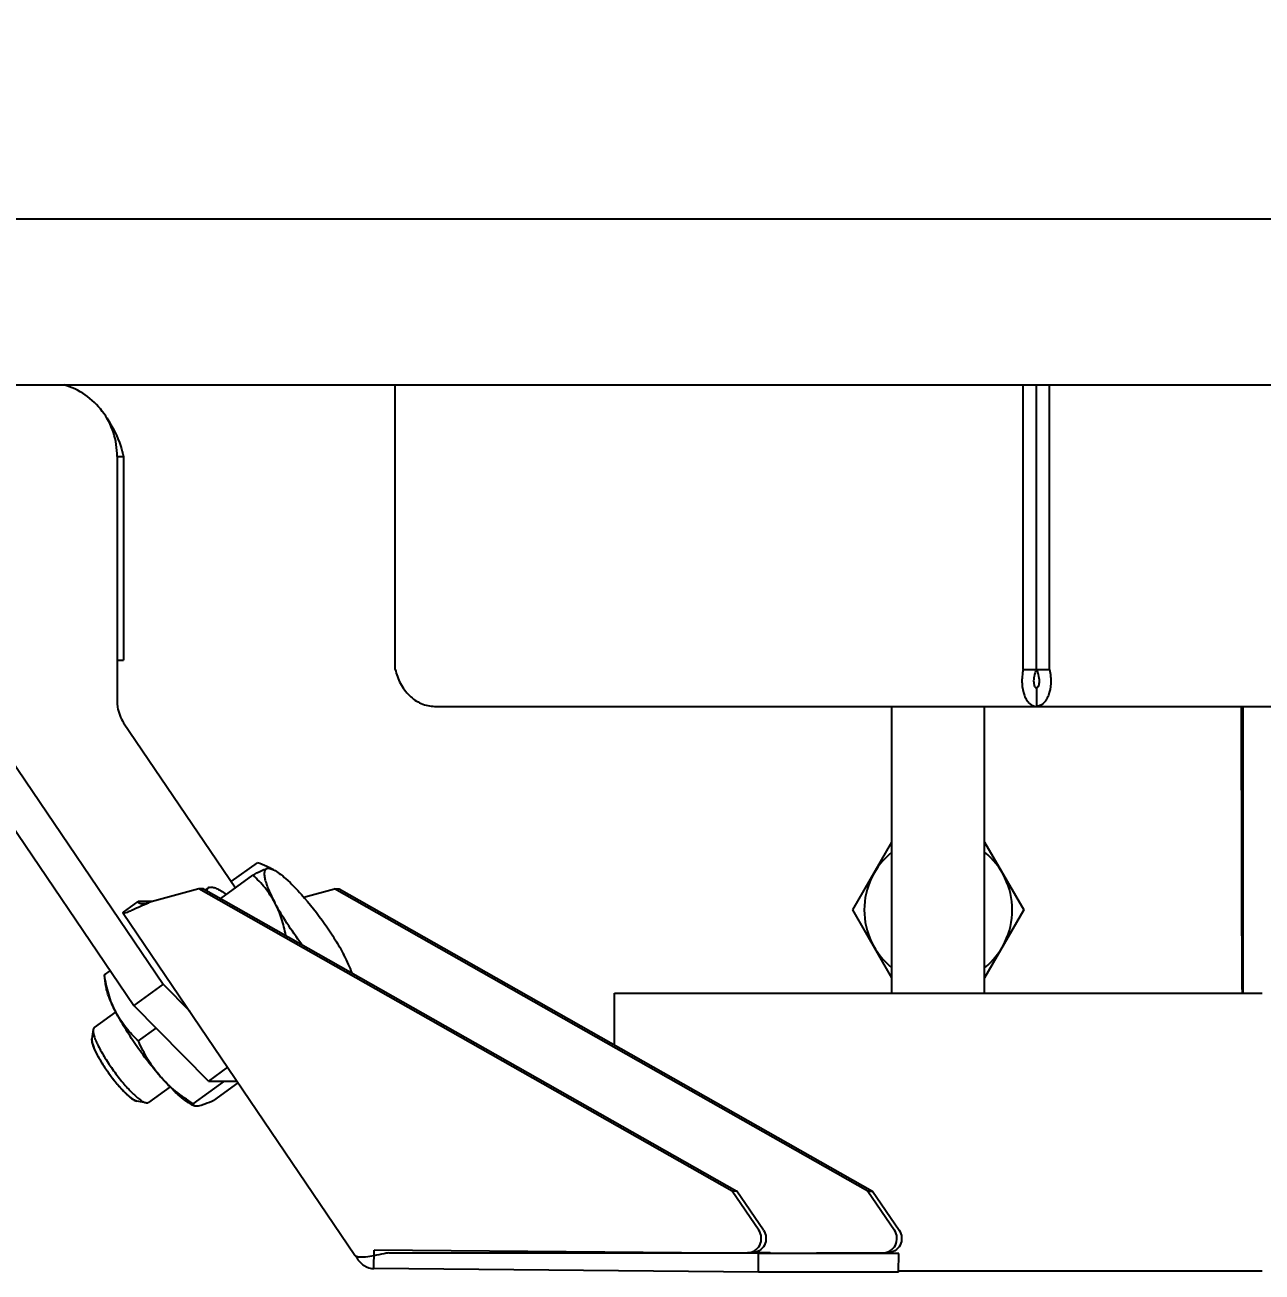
# Model space of a CAD drawing. Header units: millimetres. Extents: x 395 to 3386, y 0 to 2798.
# Drawn here: x 1266.4 to 1400.1, y 207.4 to 342.2 of the extents above; entities that cross this region are included whole.
import ezdxf

# ---------------------------------------------------------------- set-up
doc = ezdxf.new("R2010")
doc.units = ezdxf.units.MM
doc.header["$LTSCALE"] = 217.8
doc.header["$PDMODE"] = 3
doc.header["$PDSIZE"] = 8
doc.layers.get('0').update_dxf_attribs({"linetype": 'CONTINUOUS'})
doc.layers.get('Defpoints').update_dxf_attribs({"linetype": 'CONTINUOUS'})
doc.layers.add('00_BUW_DATUM', color=7, linetype='CONTINUOUS')
doc.layers.add('02___PRT_ALL_AXES', color=7, linetype='CONTINUOUS')
doc.styles.get("Standard").update_dxf_attribs({"font": 'taile.ttf'})
doc.dimstyles.new('DIMSTYLE_4', dxfattribs={"dimtxt": 23.333333, "dimasz": 23.333333, "dimexe": 1.5, "dimexo": 1, "dimgap": 0.875, "dimtad": 1, "dimdec": 0, "dimdsep": 46, "dimtxsty": 'Standard', "dimblk": '_FILLED', "dimblk1": '_FILLED', "dimblk2": '_FILLED', "dimcen": 0.09, "dimazin": 2, "dimtp": 0.01, "dimtm": 0.01, "dimtfac": 1, "dimtdec": 0, "dimtofl": 0, "dimtmove": 0, "dimatfit": 3, "dimldrblk": '_FILLED', "dimfxl": 1, "dimtolj": 1, "dimarcsym": 0})

# ---------------------------------------------------------------- blocks, each defined once
blk = doc.blocks.new('_FILLED')
at = {"color": 0, "linetype": 'ByBlock'}
blk.add_solid([(0, 0), (-1, 0.2143), (-1, -0.2143)], dxfattribs=at)
blk = doc.blocks.new('*D120')
at = {"color": 0, "linetype": 'Continuous', "lineweight": -2}
for p, q in [((1215.73, 1281.82), (1737.53, 1281.82)), ((1736.03, 230.85), (1736.03, 1258.49)), ((1401.94, 207.52), (1737.53, 207.52))]:
    blk.add_line(p, q, dxfattribs=at)
at = {"layer": 'Defpoints', "color": 0}
for p in [(1214.73, 1281.82), (1736.03, 1281.82), (1400.94, 207.52)]:
    blk.add_point(p, dxfattribs=at)
at = {"color": 0, "linetype": 'ByBlock', "lineweight": -2, "xscale": 23.3333333333, "yscale": 23.3333333333, "zscale": 23.3333333333}
for p, rotation in [((1736.03, 1281.82), 90), ((1736.03, 207.52), 270)]:
    blk.add_blockref('_FILLED', p, dxfattribs=dict(at, rotation=rotation))
at = {"color": 0, "insert": (1704.05, 746.05), "char_height": 23.333, "attachment_point": 2, "rotation": 90, "line_spacing_factor": 0.9}
blk.add_mtext('\\A1;1074', dxfattribs=at)

msp = doc.modelspace()

# ---------------------------------------------------------------- linework, layer by layer
at = {"linetype": 'Continuous'}
for p, q in [((1306.4579, 272.5196), (1306.4579, 303.2497)), ((1374.3402, 272.5196), (1374.3402, 303.2497)), ((1375.7544, 272.5196), (1375.7544, 303.2497)), ((1377.1686, 272.5196), (1377.1686, 303.2497)), ((1276.4006, 295.5196), (1277.0843, 295.5196)), ((1276.4006, 295.5196), (1276.4006, 269.042)), ((1277.0843, 295.5196), (1277.0843, 273.5196)), ((1276.4006, 273.5196), (1277.0843, 273.5196)), ((1374.3402, 272.5196), (1377.1686, 272.5196)), ((1375.7544, 270.5196), (1375.7544, 268.5196)), ((1310.7006, 268.5196), (1419.595, 268.5196)), ((1360.1478, 237.5196), (1360.1478, 268.5196)), ((1370.1478, 237.5196), (1370.1478, 268.5196)), ((1398.1018, 237.5196), (1398.1018, 268.5196)), ((1262.2214, 266.7477), (1281.3548, 238.5053)), ((1277.1005, 266.7477), (1289.1787, 248.9194)), ((1259.0512, 264.4534), (1278.1846, 236.211)), ((1285.2324, 248.8211), (1280.061, 247.389)), ((1285.7379, 248.8211), (1285.2324, 248.8211)), ((1342.8859, 216.1458), (1285.2324, 248.8211)), ((1285.7379, 248.8211), (1343.3914, 216.1458)), ((1296.5772, 247.903), (1299.8926, 248.8211)), ((1299.8926, 248.8211), (1300.3981, 248.8211)), ((1357.5461, 216.1458), (1299.8926, 248.8211)), ((1300.3981, 248.8211), (1358.0516, 216.1458)), ((1277.0939, 246.2872), (1278.679, 247.4344)), ((1280.225, 247.4344), (1278.679, 247.4344)), ((1277.0609, 246.178), (1302.1005, 209.2175)), ((1275.0136, 239.4972), (1275.6475, 239.9559)), ((1275.1794, 238.3104), (1275.0175, 239.4379)), ((1281.3548, 238.5053), (1278.1846, 236.211)), ((1281.3548, 238.5053), (1284.2439, 235.5754)), ((1286.2618, 228.0195), (1278.1846, 236.211)), ((1278.7007, 232.3647), (1280.6128, 233.7485)), ((1273.6699, 232.5773), (1273.6707, 232.5839)), ((1288.3426, 229.5254), (1286.2618, 228.0195)), ((1284.6273, 225.585), (1287.9911, 228.0195)), ((1286.2618, 228.0195), (1289.3628, 228.0195)), ((1286.8668, 225.9377), (1289.4879, 227.8347)), ((1284.4524, 225.4972), (1284.7543, 225.3474)), ((1343.3914, 216.1458), (1342.8859, 216.1458)), ((1345.753, 211.9137), (1342.8859, 216.1458)), ((1346.2585, 211.9137), (1343.3914, 216.1458)), ((1357.5461, 216.1458), (1358.0516, 216.1458)), ((1357.5461, 216.1458), (1360.4132, 211.9137)), ((1358.0516, 216.1458), (1360.9187, 211.9137)), ((1304.1587, 207.7691), (1304.1756, 209.769)), ((1345.7195, 209.3943), (1304.1756, 209.769)), ((1305.7468, 209.4747), (1344.5246, 209.4747)), ((1345.0301, 209.4747), (1344.5246, 209.4747)), ((1344.5278, 209.4642), (1344.8042, 209.4624)), ((1344.8042, 209.4624), (1345.1823, 209.4601)), ((1345.7026, 207.3944), (1345.7195, 209.3943)), ((1360.8853, 209.3943), (1345.7195, 209.3943)), ((1351.9788, 209.4747), (1359.6903, 209.4747)), ((1351.9788, 209.4747), (1360.8853, 209.3943)), ((1360.8684, 207.3944), (1360.8853, 209.3943)), ((1345.7026, 207.3944), (1304.1587, 207.7691)), ((1360.8684, 207.3944), (1345.7026, 207.3944))]:
    msp.add_line(p, q, dxfattribs=at)
for centre, radius, start, end in [((1297.226, 206.2054), 44.6175, 112.626021, 113.150706), ((1304.8126, 210.4357), 2.9397, 206.174446, 209.547757), ((1340.2609, 37.6936), 175.2141, 101.360562, 101.529901)]:
    msp.add_arc(centre, radius, start, end, dxfattribs=at)
for points, knots in [([(1276.4006, 295.5196), (1276.4006, 296.3896), (1276.1229, 298.1367), (1274.9127, 300.4758), (1273.0368, 302.294), (1271.4589, 303.0294), (1270.6417, 303.2531)], [0, 0, 0, 0, 0.25309066, 0.50458192, 0.7535228, 1, 1, 1, 1]), ([(1275.271, 299.6807), (1275.919, 298.7421), (1276.5935, 297.3503), (1276.9998, 295.8874), (1277.0843, 295.5196)], [0, 0, 0, 0, 0.75142639, 1, 1, 1, 1]), ([(1306.4579, 272.5196), (1306.5775, 271.9886), (1306.9574, 270.9576), (1307.9123, 269.6491), (1309.1988, 268.7417), (1310.2113, 268.5196), (1310.7006, 268.5196)], [0, 0, 0, 0, 0.26095672, 0.51954097, 0.76543261, 1, 1, 1, 1]), ([(1374.3402, 272.5196), (1374.2277, 272.0198), (1374.1339, 271.0595), (1374.3326, 269.9166), (1374.6845, 269.2039), (1375.0665, 268.7262), (1375.4911, 268.5196), (1375.7544, 268.5196)], [0, 0, 0, 0, 0.32759074, 0.60966151, 0.72850974, 0.83163978, 1, 1, 1, 1]), ([(1375.7544, 272.5196), (1375.6444, 272.2753), (1375.4929, 271.8098), (1375.4365, 271.239), (1375.4897, 270.8711), (1375.5557, 270.659), (1375.6739, 270.5196), (1375.7544, 270.5196)], [0, 0, 0, 0, 0.37486709, 0.67822282, 0.79553258, 0.88731734, 1, 1, 1, 1]), ([(1375.7544, 272.5196), (1375.8644, 272.2753), (1376.0159, 271.8098), (1376.0723, 271.239), (1376.0191, 270.8711), (1375.9531, 270.659), (1375.8349, 270.5196), (1375.7544, 270.5196)], [0, 0, 0, 0, 0.37486709, 0.67822282, 0.79553258, 0.88731734, 1, 1, 1, 1]), ([(1377.1686, 272.5196), (1377.2811, 272.0198), (1377.3749, 271.0595), (1377.1762, 269.9166), (1376.8243, 269.2039), (1376.4423, 268.7262), (1376.0177, 268.5196), (1375.7544, 268.5196)], [0, 0, 0, 0, 0.32759074, 0.60966151, 0.72850974, 0.83163978, 1, 1, 1, 1]), ([(1276.4006, 269.042), (1276.4006, 268.8387), (1276.4591, 268.0334), (1276.7624, 267.2468), (1277.1005, 266.7477)], [0, 0, 0, 0, 0.25222497, 1, 1, 1, 1]), ([(1397.895, 268.5179), (1397.9003, 262.0661), (1397.9202, 251.7316), (1397.9465, 241.3969), (1397.9835, 237.5142)], [0, 0, 0, 0, 0.62428993, 1, 1, 1, 1]), ([(1278.482, 246.7018), (1278.2905, 246.6163), (1277.9606, 246.469), (1277.5118, 246.2761), (1277.2653, 246.1896), (1277.084, 246.1438), (1277.0609, 246.178)], [0, 0, 0, 0, 0.41187782, 0.72261801, 0.91900958, 1, 1, 1, 1]), ([(1279.6845, 247.23), (1279.5766, 247.1839), (1279.1746, 247.0104), (1278.7746, 246.8323), (1278.482, 246.7018)], [0, 0, 0, 0, 0.26823981, 1, 1, 1, 1]), ([(1279.6845, 247.2298), (1279.4729, 247.1964), (1279.1672, 247.1416), (1278.7822, 247.2029), (1278.7167, 247.2997)], [0, 0, 0, 0, 0.6470293, 1, 1, 1, 1]), ([(1277.0609, 246.178), (1277.0574, 246.1831), (1277.0487, 246.2236), (1277.0758, 246.2596), (1277.0939, 246.2872)], [0, 0, 0, 0, 0.15830869, 1, 1, 1, 1]), ([(1276.2555, 235.4955), (1275.9389, 236.1079), (1275.425, 237.4216), (1275.1292, 238.795), (1275.0136, 239.4972)], [0, 0, 0, 0, 0.49208603, 1, 1, 1, 1]), ([(1276.2555, 235.4955), (1275.9863, 236.0162), (1275.6341, 236.7587), (1275.304, 237.7118), (1275.2062, 238.1237), (1275.1794, 238.3105)], [0, 0, 0, 0, 0.58152903, 0.81278116, 1, 1, 1, 1]), ([(1281.0623, 228.5394), (1280.5946, 229.0744), (1279.6761, 230.1975), (1278.394, 231.9495), (1277.2381, 233.7202), (1276.5558, 234.9145), (1276.2555, 235.4955)], [0, 0, 0, 0, 0.25160169, 0.51342243, 0.76839848, 1, 1, 1, 1]), ([(1278.7007, 232.3647), (1278.2173, 232.8135), (1277.2962, 233.7796), (1276.563, 234.9006), (1276.2555, 235.4955)], [0, 0, 0, 0, 0.49623601, 1, 1, 1, 1]), ([(1278.515, 225.8594), (1278.4942, 225.8685), (1278.4525, 225.8866), (1278.39, 225.9139), (1278.3379, 225.9366), (1278.2962, 225.9548), (1278.2649, 225.9684), (1278.2389, 225.9797), (1278.2206, 225.9877), (1278.2115, 225.9916), (1278.2063, 225.994), (1278.1993, 225.9992), (1278.1912, 226.0047), (1278.178, 226.0142), (1278.1615, 226.0257), (1278.1417, 226.0397), (1278.1152, 226.0583), (1278.0822, 226.0816), (1278.0426, 226.1096), (1278.003, 226.1375), (1277.9633, 226.1654), (1277.9237, 226.1934), (1277.8907, 226.2166), (1277.8642, 226.2353), (1277.8477, 226.2469), (1277.8345, 226.2562), (1277.8246, 226.2632), (1277.8164, 226.2689), (1277.8085, 226.2761), (1277.8008, 226.2829), (1277.7911, 226.2915), (1277.7757, 226.3052), (1277.7487, 226.3291), (1277.7101, 226.3633), (1277.6637, 226.4044), (1277.602, 226.4592), (1277.5402, 226.5139), (1277.4784, 226.5687), (1277.4398, 226.6029), (1277.4089, 226.6303), (1277.3896, 226.6474), (1277.3761, 226.6593), (1277.3684, 226.6663), (1277.3608, 226.6727), (1277.3498, 226.6844), (1277.3325, 226.702), (1277.3108, 226.7243), (1277.2762, 226.7599), (1277.2329, 226.8045), (1277.1809, 226.8579), (1277.1117, 226.9292), (1277.0424, 227.0004), (1276.9731, 227.0717), (1276.9298, 227.1162), (1276.8952, 227.1518), (1276.8692, 227.1786), (1276.8475, 227.2007), (1276.8296, 227.2218), (1276.8117, 227.2423), (1276.7893, 227.268), (1276.7535, 227.3092), (1276.6909, 227.3813), (1276.6015, 227.4843), (1276.512, 227.5872), (1276.4404, 227.6696), (1276.3957, 227.7211), (1276.3599, 227.7622), (1276.3376, 227.7882), (1276.3197, 227.8083), (1276.3017, 227.8317), (1276.2702, 227.8712), (1276.2253, 227.9283), (1276.1533, 228.0193), (1276.0634, 228.1332), (1275.9735, 228.247), (1275.9016, 228.3381), (1275.8566, 228.395), (1275.8207, 228.4407), (1275.7935, 228.4743), (1275.7676, 228.5105), (1275.7329, 228.5584), (1275.6897, 228.6183), (1275.6204, 228.7143), (1275.5338, 228.8342), (1275.4473, 228.9541), (1275.378, 229.05), (1275.3347, 229.11), (1275.3001, 229.158), (1275.274, 229.1939), (1275.2502, 229.231), (1275.2177, 229.2801), (1275.1774, 229.3416), (1275.1127, 229.4399), (1275.0319, 229.5629), (1274.951, 229.6858), (1274.8864, 229.7841), (1274.8458, 229.8457), (1274.8179, 229.8885), (1274.8011, 229.9135), (1274.7877, 229.9366), (1274.7703, 229.9659), (1274.7427, 230.0125), (1274.7082, 230.0709), (1274.653, 230.1642), (1274.5978, 230.2576), (1274.5426, 230.3509), (1274.5012, 230.4209), (1274.4667, 230.4793), (1274.4391, 230.5259), (1274.4218, 230.5551), (1274.4081, 230.5784), (1274.3939, 230.6021), (1274.3801, 230.6288), (1274.3634, 230.6611), (1274.3411, 230.7041), (1274.3133, 230.7579), (1274.2688, 230.844), (1274.2242, 230.93), (1274.1797, 231.0161), (1274.1463, 231.0806), (1274.1185, 231.1344), (1274.0962, 231.1774), (1274.0822, 231.2043), (1274.0713, 231.2257), (1274.0639, 231.2395), (1274.0602, 231.2486), (1274.0561, 231.2581), (1274.0492, 231.2745), (1274.0392, 231.298), (1274.0232, 231.3355), (1274.0032, 231.3825), (1273.9712, 231.4576), (1273.9392, 231.5327), (1273.9073, 231.6078), (1273.8833, 231.6641), (1273.8633, 231.711), (1273.8493, 231.7439), (1273.8413, 231.7627), (1273.8363, 231.7745), (1273.8324, 231.7838), (1273.8281, 231.7934), (1273.8253, 231.803), (1273.8219, 231.8146), (1273.8173, 231.8301), (1273.8116, 231.8494), (1273.8025, 231.8804), (1273.791, 231.9191), (1273.7774, 231.9655), (1273.7637, 232.0119), (1273.75, 232.0583), (1273.7363, 232.1047), (1273.7249, 232.1434), (1273.7157, 232.1744), (1273.7089, 232.1976), (1273.7032, 232.2169), (1273.6985, 232.2325), (1273.6959, 232.2419), (1273.6932, 232.2501), (1273.6928, 232.2543), (1273.6926, 232.2585), (1273.692, 232.2667), (1273.6911, 232.2792), (1273.6899, 232.2957), (1273.6883, 232.3178), (1273.6864, 232.3454), (1273.6832, 232.3896), (1273.6793, 232.4448), (1273.6746, 232.5111), (1273.6714, 232.5552), (1273.6699, 232.5773)], [0, 0, 0, 0, 0.015625, 0.03125, 0.046875, 0.0546875, 0.0625, 0.0703125, 0.07421875, 0.07617188, 0.07714844, 0.078125, 0.08007812, 0.08203125, 0.0859375, 0.08984375, 0.09375, 0.1015625, 0.109375, 0.1171875, 0.125, 0.1328125, 0.140625, 0.14453125, 0.1484375, 0.15039062, 0.15234375, 0.15429688, 0.15527344, 0.15625, 0.15820312, 0.16015625, 0.1640625, 0.171875, 0.1796875, 0.1875, 0.203125, 0.2109375, 0.21875, 0.22265625, 0.2265625, 0.22851562, 0.22949219, 0.23046875, 0.23242188, 0.234375, 0.23828125, 0.2421875, 0.25, 0.2578125, 0.265625, 0.28125, 0.2890625, 0.296875, 0.30078125, 0.3046875, 0.30859375, 0.31054688, 0.3125, 0.31640625, 0.3203125, 0.328125, 0.34375, 0.359375, 0.3671875, 0.375, 0.37890625, 0.3828125, 0.38476562, 0.38671875, 0.390625, 0.3984375, 0.40625, 0.421875, 0.4375, 0.4453125, 0.453125, 0.45703125, 0.4609375, 0.46484375, 0.46875, 0.4765625, 0.484375, 0.5, 0.515625, 0.5234375, 0.53125, 0.53515625, 0.5390625, 0.54296875, 0.546875, 0.5546875, 0.5625, 0.578125, 0.59375, 0.6015625, 0.609375, 0.61328125, 0.61523438, 0.6171875, 0.62109375, 0.625, 0.6328125, 0.640625, 0.65625, 0.6640625, 0.671875, 0.6796875, 0.68359375, 0.6875, 0.68945312, 0.69140625, 0.6953125, 0.69921875, 0.703125, 0.7109375, 0.71875, 0.734375, 0.7421875, 0.75, 0.7578125, 0.76171875, 0.765625, 0.76757812, 0.76953125, 0.77050781, 0.77148438, 0.7734375, 0.77734375, 0.78125, 0.7890625, 0.796875, 0.8125, 0.8203125, 0.828125, 0.8359375, 0.83984375, 0.84179688, 0.84375, 0.84472656, 0.84570312, 0.84765625, 0.84960938, 0.8515625, 0.85546875, 0.859375, 0.8671875, 0.875, 0.8828125, 0.890625, 0.8984375, 0.90625, 0.91015625, 0.9140625, 0.91796875, 0.91992188, 0.921875, 0.92285156, 0.92382812, 0.92480469, 0.92578125, 0.9296875, 0.93359375, 0.9375, 0.9453125, 0.953125, 0.96875, 0.984375, 1, 1, 1, 1]), ([(1281.0623, 228.5394), (1280.5652, 229.1081), (1279.6787, 230.3331), (1279.0007, 231.6798), (1278.7007, 232.3647)], [0, 0, 0, 0, 0.50253531, 1, 1, 1, 1]), ([(1284.4523, 225.4972), (1284.2107, 225.6171), (1283.6898, 225.9616), (1282.8886, 226.6318), (1281.9894, 227.5096), (1281.3789, 228.1772), (1281.0623, 228.5394)], [0, 0, 0, 0, 0.17683677, 0.40711808, 0.68453832, 1, 1, 1, 1]), ([(1284.6273, 225.585), (1283.9676, 226.0011), (1282.6961, 226.89), (1281.5674, 227.9615), (1281.0623, 228.5394)], [0, 0, 0, 0, 0.50401601, 1, 1, 1, 1]), ([(1284.7543, 225.3474), (1284.7135, 225.3676), (1284.6395, 225.4381), (1284.627, 225.5365), (1284.6273, 225.585)], [0, 0, 0, 0, 0.48406345, 1, 1, 1, 1]), ([(1285.1453, 225.3259), (1285.0686, 225.3138), (1284.9372, 225.3002), (1284.8029, 225.3232), (1284.7543, 225.3474)], [0, 0, 0, 0, 0.58828314, 1, 1, 1, 1]), ([(1286.8668, 225.9377), (1286.5396, 225.7934), (1286.0796, 225.5985), (1285.5011, 225.404), (1285.2552, 225.3432), (1285.1453, 225.3259)], [0, 0, 0, 0, 0.58609799, 0.81765348, 1, 1, 1, 1]), ([(1344.5246, 209.4747), (1344.7945, 209.4747), (1345.3501, 209.6355), (1345.924, 210.279), (1346.0972, 211.1288), (1345.9086, 211.6841), (1345.753, 211.9137)], [0, 0, 0, 0, 0.24556205, 0.49490595, 0.7477142, 1, 1, 1, 1]), ([(1346.2585, 211.9137), (1346.4141, 211.6841), (1346.6027, 211.1288), (1346.4296, 210.279), (1345.8556, 209.6355), (1345.3, 209.4747), (1345.0301, 209.4747)], [0, 0, 0, 0, 0.2522858, 0.50509405, 0.75443795, 1, 1, 1, 1]), ([(1359.1847, 209.4747), (1359.4547, 209.4747), (1360.0103, 209.6355), (1360.5842, 210.279), (1360.7574, 211.1288), (1360.5688, 211.6841), (1360.4132, 211.9137)], [0, 0, 0, 0, 0.24556205, 0.49490595, 0.7477142, 1, 1, 1, 1]), ([(1360.9187, 211.9137), (1361.0743, 211.6841), (1361.2629, 211.1288), (1361.0898, 210.279), (1360.5158, 209.6355), (1359.9602, 209.4747), (1359.6903, 209.4747)], [0, 0, 0, 0, 0.2522858, 0.50509405, 0.75443795, 1, 1, 1, 1]), ([(1305.2392, 209.3719), (1304.8795, 209.2987), (1304.2229, 209.1636), (1303.3354, 209.0171), (1302.6713, 208.9677), (1302.2854, 209.0476), (1302.1732, 209.1388)], [0, 0, 0, 0, 0.35302115, 0.64541775, 0.86100127, 1, 1, 1, 1]), ([(1302.2551, 208.986), (1302.456, 208.6318), (1302.9969, 208.0203), (1303.786, 207.7737), (1304.1587, 207.7691)], [0, 0, 0, 0, 0.52214498, 1, 1, 1, 1]), ([(1346.967, 209.4558), (1346.9667, 209.4583), (1346.9515, 209.4541), (1346.9345, 209.4595), (1346.8948, 209.4579), (1346.8184, 209.4612), (1346.6835, 209.4624), (1346.4815, 209.466), (1346.2235, 209.4692), (1345.7761, 209.4749), (1345.4145, 209.479), (1345.1569, 209.4819)], [0, 0, 0, 0, 0.00413692, 0.01638538, 0.0367267, 0.06513316, 0.14596714, 0.25818812, 0.40092158, 0.5730933, 1, 1, 1, 1]), ([(1345.1823, 209.4601), (1345.4365, 209.4587), (1345.793, 209.4568), (1346.2348, 209.4547), (1346.4882, 209.4544), (1346.6896, 209.4526), (1346.8176, 209.4557), (1346.8995, 209.452), (1346.9295, 209.4595), (1346.968, 209.4462), (1346.967, 209.4558)], [0, 0, 0, 0, 0.42723113, 0.59943521, 0.74216011, 0.85435634, 0.93506701, 0.96343617, 0.98374666, 1, 1, 1, 1])]:
    msp.add_open_spline(points, degree=3, knots=knots, dxfattribs=at)
for points in [[(1278.7167, 247.2997), (1278.6906, 247.3383), (1278.6795, 247.3878), (1278.679, 247.4344)], [(1275.0136, 239.4972), (1275.0136, 239.4774), (1275.0147, 239.4575), (1275.0175, 239.4379)], [(1278.5412, 225.8539), (1278.5327, 225.8555), (1278.524, 225.8573), (1278.515, 225.8594)], [(1302.1732, 209.1388), (1302.1455, 209.1613), (1302.1206, 209.188), (1302.1005, 209.2175)]]:
    msp.add_open_spline(points, degree=3, dxfattribs=at)
at = {"layer": '00_BUW_DATUM', "linetype": 'Continuous'}
for p, q in [((1355.9102, 246.5196), (1360.1478, 253.8594)), ((1370.1478, 253.8594), (1374.3854, 246.5196)), ((1288.7315, 249.5795), (1291.5572, 251.6245)), ((1293.3084, 250.8562), (1292.9381, 251.0399)), ((1287.5914, 247.7707), (1291.0688, 250.2873)), ((1286.2451, 248.9007), (1285.9607, 248.6949)), ((1360.1478, 239.1799), (1355.9102, 246.5196)), ((1374.3854, 246.5196), (1370.1478, 239.1799)), ((1276.2538, 235.4979), (1273.9199, 233.8088)), ((1273.8088, 233.5886), (1273.6707, 232.5839)), ((1282.1172, 227.3972), (1279.7827, 225.7077)), ((1279.5388, 225.671), (1278.5412, 225.8539))]:
    msp.add_line(p, q, dxfattribs=at)
for centre, radius, start, end in [((1365.1478, 246.5196), 8, 128.692006, 231.307994), ((1365.1478, 246.5196), 8, 308.692006, 51.307994), ((1288.4818, 242.1779), 9.9192, 63.359983, 63.616052)]:
    msp.add_arc(centre, radius, start, end, dxfattribs=at)
for points, knots in [([(1291.0688, 250.2873), (1291.3616, 250.4429), (1291.8603, 250.699), (1292.3731, 250.9325), (1292.592, 251.0023)], [0, 0, 0, 0, 0.5907217, 1, 1, 1, 1]), ([(1292.8898, 251.0639), (1292.7837, 251.1165), (1292.348, 251.323), (1291.8994, 251.5014), (1291.5572, 251.6245)], [0, 0, 0, 0, 0.24561097, 1, 1, 1, 1]), ([(1292.592, 251.0023), (1292.5232, 250.9804), (1292.3858, 250.8817), (1292.2983, 250.6149), (1292.2984, 250.2668), (1292.3771, 249.8254), (1292.535, 249.2953), (1292.77, 248.6832), (1293.079, 247.9992), (1293.3196, 247.5256), (1293.4508, 247.2786)], [0, 0, 0, 0, 0.05336149, 0.11572679, 0.19954549, 0.30928711, 0.44567325, 0.60768455, 0.79336216, 1, 1, 1, 1]), ([(1292.592, 251.0023), (1292.663, 251.025), (1292.7743, 251.0562), (1292.8996, 251.059), (1292.9381, 251.0399)], [0, 0, 0, 0, 0.63447102, 1, 1, 1, 1]), ([(1292.592, 251.0023), (1292.6897, 251.0335), (1292.9498, 251.0173), (1293.1784, 250.9207), (1293.3084, 250.8562)], [0, 0, 0, 0, 0.41417513, 1, 1, 1, 1]), ([(1293.3084, 250.8562), (1293.5235, 250.7495), (1293.9865, 250.4472), (1295.025, 249.5903), (1295.7923, 248.7885), (1296.3214, 248.1942)], [0, 0, 0, 0, 0.17837239, 0.4086961, 1, 1, 1, 1]), ([(1293.4508, 247.2786), (1293.1476, 247.8495), (1292.43, 248.9255), (1291.537, 249.8548), (1291.0688, 250.2873)], [0, 0, 0, 0, 0.50352583, 1, 1, 1, 1]), ([(1286.2452, 248.9007), (1286.2246, 248.8859), (1286.1427, 248.8148), (1286.0896, 248.7152), (1286.0632, 248.6371)], [0, 0, 0, 0, 0.23509718, 1, 1, 1, 1]), ([(1286.3712, 248.964), (1286.4729, 248.9967), (1286.7339, 248.9953), (1287.1508, 248.8523), (1287.6488, 248.5809), (1287.9942, 248.3386), (1288.1805, 248.1982)], [0, 0, 0, 0, 0.1589746, 0.37295673, 0.65277253, 1, 1, 1, 1]), ([(1296.3214, 248.1942), (1297.223, 247.1819), (1298.4797, 245.569), (1299.9551, 243.3486), (1300.6157, 242.216), (1300.9097, 241.6624)], [0, 0, 0, 0, 0.50858689, 0.76482525, 1, 1, 1, 1]), ([(1296.3529, 242.805), (1295.7931, 243.543), (1294.7685, 244.999), (1293.8507, 246.5257), (1293.4508, 247.2786)], [0, 0, 0, 0, 0.52076821, 1, 1, 1, 1]), ([(1294.6381, 243.7771), (1294.5159, 244.3911), (1294.2151, 245.593), (1293.7368, 246.7401), (1293.4508, 247.2786)], [0, 0, 0, 0, 0.506593, 1, 1, 1, 1]), ([(1301.7906, 239.7226), (1301.6821, 240.0298), (1301.408, 240.6866), (1301.0902, 241.3226), (1300.9097, 241.6624)], [0, 0, 0, 0, 0.45853137, 1, 1, 1, 1]), ([(1273.8088, 233.5886), (1273.7952, 233.4895), (1273.8147, 233.2486), (1273.9191, 232.8497), (1274.104, 232.3623), (1274.4745, 231.5665), (1275.1002, 230.4727), (1275.9974, 229.1403), (1276.9826, 227.8717), (1277.8261, 226.9354), (1278.4661, 226.3348), (1278.8714, 226.0068), (1279.2176, 225.7829), (1279.4404, 225.689), (1279.5388, 225.671)], [0, 0, 0, 0, 0.02994761, 0.0711547, 0.12341199, 0.18568108, 0.33380324, 0.49999851, 0.6661939, 0.81431648, 0.87658596, 0.92884376, 0.97005147, 1, 1, 1, 1]), ([(1273.9199, 233.8088), (1273.9049, 233.7979), (1273.8433, 233.7396), (1273.8176, 233.6531), (1273.8088, 233.5886)], [0, 0, 0, 0, 0.22170085, 1, 1, 1, 1]), ([(1273.6707, 232.5839), (1273.6592, 232.4997), (1273.6757, 232.2949), (1273.8099, 231.7851), (1274.1652, 230.9936), (1274.7677, 229.9355), (1275.5313, 228.8029), (1276.3684, 227.7236), (1277.1852, 226.8206), (1277.826, 226.2358), (1278.2684, 225.9489), (1278.4577, 225.8692), (1278.5413, 225.8539)], [0, 0, 0, 0, 0.02994975, 0.07116177, 0.18562264, 0.33377308, 0.500002, 0.66623058, 0.81438001, 0.92883929, 0.97005024, 1, 1, 1, 1]), ([(1279.5388, 225.671), (1279.5555, 225.668), (1279.6152, 225.6595), (1279.6776, 225.6627), (1279.7189, 225.6758)], [0, 0, 0, 0, 0.28150468, 1, 1, 1, 1])]:
    msp.add_open_spline(points, degree=3, knots=knots, dxfattribs=at)
for points in [[(1286.3712, 248.964), (1286.3265, 248.9496), (1286.2832, 248.9283), (1286.2452, 248.9007)], [(1279.7827, 225.7077), (1279.7634, 225.6938), (1279.7416, 225.6831), (1279.7189, 225.6758)]]:
    msp.add_open_spline(points, degree=3, dxfattribs=at)
at = {"layer": '02___PRT_ALL_AXES', "linetype": 'Continuous'}
for p, q in [((862.7864, 321.1895), (1513.9558, 321.1895)), ((862.7864, 303.2497), (1513.9558, 303.2497)), ((1330.1478, 237.5196), (1400.1478, 237.5196)), ((1330.1478, 231.9604), (1330.1478, 237.5196)), ((1360.8694, 207.5196), (1400.1478, 207.5196))]:
    msp.add_line(p, q, dxfattribs=at)
for points in [[(1398.0518, 240.5196), (1398.0446, 240.5196), (1398.0592, 240.5659), (1398.0432, 240.6137), (1398.0504, 240.7302), (1398.0456, 240.8744), (1398.0459, 241.0641), (1398.0436, 241.3886), (1398.0424, 241.8786), (1398.0406, 242.5515), (1398.0395, 243.3196), (1398.0388, 244.153), (1398.0385, 245.0196), (1398.0388, 245.8863), (1398.0395, 246.7196), (1398.0406, 247.4877), (1398.0424, 248.1607), (1398.0436, 248.6507), (1398.0459, 248.9751), (1398.0456, 249.1649), (1398.0504, 249.309), (1398.0432, 249.4255), (1398.0592, 249.4733), (1398.0446, 249.5196), (1398.0518, 249.5196)], [(1398.0518, 249.5196), (1398.0591, 249.5196), (1398.0445, 249.4733), (1398.0605, 249.4255), (1398.0532, 249.309), (1398.0581, 249.1649), (1398.0578, 248.9751), (1398.06, 248.6507), (1398.0613, 248.1607), (1398.063, 247.4877), (1398.0642, 246.7196), (1398.0649, 245.8863), (1398.0651, 245.0196), (1398.0649, 244.153), (1398.0642, 243.3196), (1398.063, 242.5515), (1398.0613, 241.8786), (1398.06, 241.3886), (1398.0578, 241.0641), (1398.0581, 240.8744), (1398.0532, 240.7302), (1398.0605, 240.6137), (1398.0445, 240.5659), (1398.0591, 240.5196), (1398.0518, 240.5196)]]:
    msp.add_open_spline(points, degree=3, knots=[0, 0, 0, 0, 0.0024151, 0.00961356, 0.02153829, 0.03806849, 0.05904683, 0.08427407, 0.14645466, 0.22222099, 0.30866202, 0.40245646, 0.5, 0.59754354, 0.69133798, 0.77777901, 0.85354534, 0.91572593, 0.94095317, 0.96193151, 0.97846171, 0.99038644, 0.9975849, 1, 1, 1, 1], dxfattribs=at)

# ---------------------------------------------------------------- dimensions: what is measured, and where the dimension line sits
at = {"linetype": 'Continuous'}
dim = msp.add_linear_dim(base=(1736.0349, 1281.8196), p1=(1400.9404, 207.5196), p2=(1214.7283, 1281.8196), angle=90, dimstyle='DIMSTYLE_4', dxfattribs=at)
dim.commit()
dim.dimension.update_dxf_attribs({"geometry": '*D120', "text_midpoint": (1736.0349, 746.0452), "dimtype": 160})

doc.saveas('drawing.dxf')
